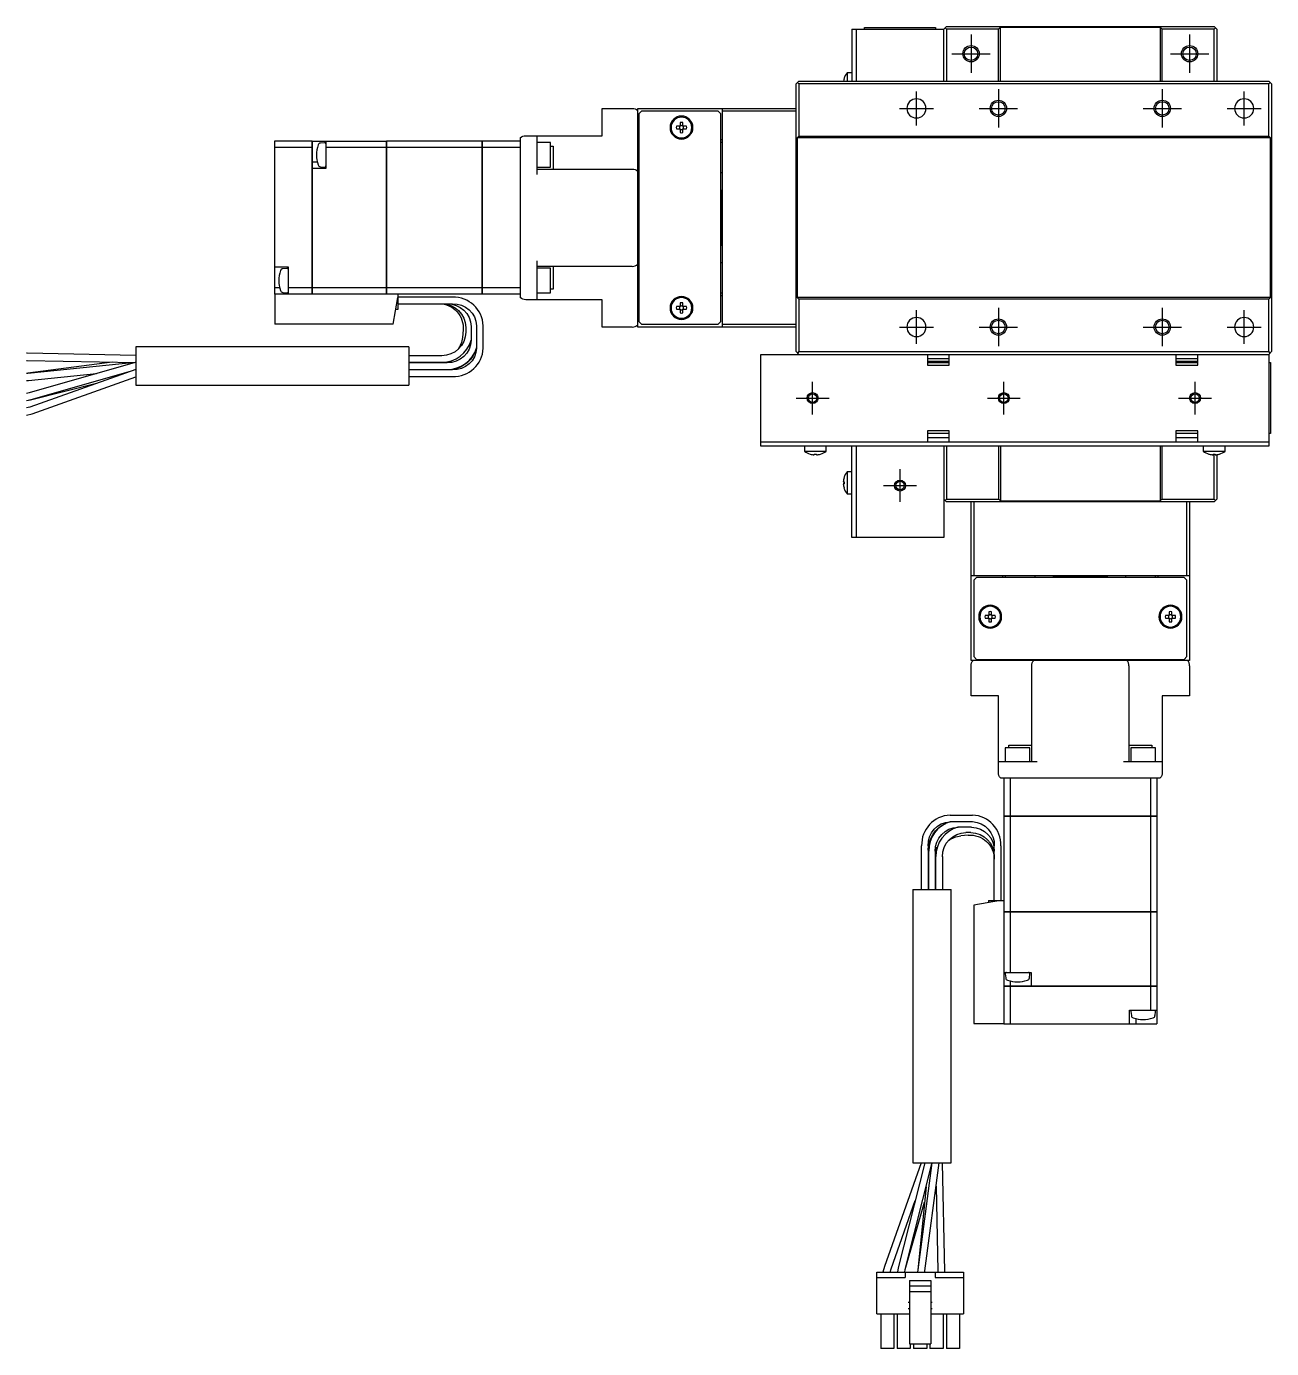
# Model space of a CAD drawing. Extents: x 0 to 742, y -8 to 454.
# Drawn here: x 514.5 to 742.4, y 107.9 to 349.8 of the extents above; entities that cross this region are included whole.
import ezdxf

# ---------------------------------------------------------------- set-up
doc = ezdxf.new("R2010")
doc.units = 0
doc.header["$LTSCALE"] = 0.5
doc.linetypes.add('CENTER', pattern=[50.8, 31.75, -6.35, 6.35, -6.35])
for name, color, linetype in [('MSM_CENTER', 1, 'CENTER'), ('MSM_CONTINUOUS', 7, 'CONTINUOUS'), ('MSM_NARROW', 5, 'CONTINUOUS')]:
    doc.layers.add(name, color=color, linetype=linetype)

msp = doc.modelspace()

# ---------------------------------------------------------------- linework, layer by layer
at = {"layer": 'MSM_CENTER'}
for p, q in [((687.41, 348.33), (687.41, 341.33)), ((727.41, 348.33), (727.41, 341.33)), ((683.91, 344.83), (690.91, 344.83)), ((723.91, 344.83), (730.91, 344.83)), ((677.41, 331.73), (677.41, 337.93)), ((692.41, 338.33), (692.41, 331.33)), ((722.41, 338.33), (722.41, 331.33)), ((737.41, 331.73), (737.41, 337.93)), ((674.31, 334.83), (680.51, 334.83)), ((688.91, 334.83), (695.91, 334.83)), ((718.91, 334.83), (725.91, 334.83)), ((734.31, 334.83), (740.51, 334.83)), ((677.41, 291.73), (677.41, 297.93)), ((692.41, 298.33), (692.41, 291.33)), ((722.41, 298.33), (722.41, 291.33)), ((737.41, 291.73), (737.41, 297.93)), ((674.31, 294.83), (680.51, 294.83)), ((688.91, 294.83), (695.91, 294.83)), ((718.91, 294.83), (725.91, 294.83)), ((734.31, 294.83), (740.51, 294.83)), ((658.41, 278.83), (658.41, 284.83)), ((693.41, 278.83), (693.41, 284.83)), ((728.41, 278.83), (728.41, 284.83)), ((655.41, 281.83), (661.41, 281.83)), ((690.41, 281.83), (696.41, 281.83)), ((725.41, 281.83), (731.41, 281.83)), ((674.41, 262.83), (674.41, 268.83)), ((671.41, 265.83), (677.41, 265.83))]:
    msp.add_line(p, q, dxfattribs=at)
at = {"layer": 'MSM_CONTINUOUS'}
for p, q in [((665.61, 349.33), (682.41, 349.33)), ((665.61, 349.33), (665.61, 339.83)), ((666.41, 349.33), (666.41, 339.83)), ((667.91, 349.33), (667.91, 349.63)), ((667.91, 349.63), (680.91, 349.63)), ((680.91, 349.63), (680.91, 349.33)), ((682.91, 349.83), (682.41, 349.33)), ((682.41, 339.83), (682.41, 349.33)), ((682.91, 349.33), (682.66, 349.58)), ((682.91, 349.83), (731.91, 349.83)), ((692.41, 349.33), (682.91, 349.33)), ((682.91, 349.33), (682.91, 339.83)), ((692.41, 349.33), (692.71, 349.63)), ((692.41, 339.83), (692.41, 349.33)), ((722.11, 349.63), (692.71, 349.63)), ((692.71, 349.63), (692.71, 339.83)), ((722.11, 349.63), (722.41, 349.33)), ((722.11, 339.83), (722.11, 349.63)), ((731.91, 349.33), (722.41, 349.33)), ((722.41, 339.83), (722.41, 349.33)), ((731.91, 349.83), (732.41, 349.33)), ((732.16, 349.58), (731.91, 349.33)), ((731.91, 339.83), (731.91, 349.33)), ((732.41, 349.33), (732.41, 339.83)), ((664.72, 341.33), (664.72, 339.83)), ((665.61, 341.33), (664.72, 341.33)), ((655.91, 339.83), (655.41, 339.33)), ((655.41, 290.33), (655.41, 339.33)), ((655.66, 339.58), (655.91, 339.33)), ((655.91, 339.83), (741.91, 339.83)), ((655.91, 339.33), (655.91, 329.73)), ((741.91, 339.33), (655.91, 339.33)), ((664.16, 340.28), (664.16, 340.26)), ((742.41, 339.33), (741.91, 339.83)), ((741.91, 339.33), (742.16, 339.58)), ((741.91, 329.73), (741.91, 339.33)), ((742.41, 339.33), (742.41, 290.33)), ((619.91, 329.83), (619.91, 334.83)), ((619.91, 334.83), (625.41, 334.83)), ((626.41, 294.83), (626.41, 334.83)), ((626.41, 334.83), (655.41, 334.83)), ((627.11, 334.33), (626.61, 333.83)), ((626.61, 333.83), (626.61, 295.83)), ((641.11, 334.33), (627.11, 334.33)), ((641.61, 333.83), (641.11, 334.33)), ((641.61, 295.83), (641.61, 333.83)), ((641.91, 294.83), (641.91, 334.83)), ((655.41, 334.33), (641.91, 334.33)), ((634.17, 331.57), (633.49, 331.57)), ((634.17, 332.25), (634.17, 331.57)), ((634.65, 331.57), (634.65, 332.25)), ((635.33, 331.57), (634.65, 331.57)), ((604.91, 329.45), (604.91, 300.21)), ((605.91, 329.83), (619.91, 329.83)), ((607.91, 329.83), (607.91, 322.73)), ((626.61, 329.08), (626.41, 329.08)), ((633.49, 331.09), (634.17, 331.09)), ((634.17, 331.09), (634.17, 330.41)), ((634.65, 330.41), (634.65, 331.09)), ((634.65, 331.09), (635.33, 331.09)), ((641.91, 329.08), (641.61, 329.08)), ((655.61, 329.43), (655.91, 329.73)), ((655.61, 329.43), (655.61, 300.23)), ((742.21, 329.43), (655.61, 329.43)), ((655.91, 329.73), (741.91, 329.73)), ((741.91, 329.73), (742.21, 329.43)), ((742.21, 300.23), (742.21, 329.43)), ((566.8, 328.83), (559.91, 328.83)), ((559.91, 328.83), (559.91, 300.83)), ((566.8, 327.67), (559.91, 327.67)), ((566.8, 300.83), (566.8, 328.83)), ((566.81, 328.82), (566.8, 328.82)), ((566.81, 327.66), (566.8, 327.66)), ((566.81, 328.83), (566.81, 300.83)), ((566.81, 328.83), (580.41, 328.83)), ((569.1, 328.56), (568.33, 328.49)), ((569.31, 328.83), (569.31, 323.83)), ((580.41, 327.67), (569.31, 327.67)), ((580.41, 300.83), (580.41, 328.83)), ((580.41, 328.82), (580.42, 328.82)), ((580.41, 327.66), (580.42, 327.66)), ((597.91, 328.83), (580.42, 328.83)), ((580.42, 328.83), (580.42, 300.83)), ((597.91, 327.67), (580.42, 327.67)), ((597.91, 300.83), (597.91, 328.83)), ((597.91, 328.82), (597.92, 328.82)), ((597.91, 327.66), (597.92, 327.66)), ((604.91, 328.83), (597.92, 328.83)), ((597.92, 328.83), (597.92, 300.83)), ((604.91, 327.67), (597.92, 327.67)), ((610.41, 328.58), (607.91, 328.58)), ((610.41, 324.08), (610.41, 328.58)), ((610.41, 327.91), (610.91, 327.91)), ((610.91, 327.91), (610.91, 323.73)), ((641.91, 328.58), (641.61, 328.58)), ((566.81, 325.08), (567.75, 325.08)), ((568.33, 324.17), (569.1, 324.1)), ((626.61, 324.83), (626.41, 324.83)), ((569.31, 323.83), (566.81, 323.83)), ((607.91, 324.08), (610.41, 324.08)), ((607.91, 323.73), (625.41, 323.73)), ((626.61, 323.83), (626.41, 323.83)), ((626.61, 322.33), (626.41, 322.33)), ((641.61, 323.08), (641.91, 323.08)), ((641.71, 319.83), (641.61, 319.83)), ((641.71, 309.83), (641.71, 319.83)), ((641.91, 319.63), (641.71, 319.83)), ((641.61, 309.83), (641.71, 309.83)), ((641.71, 309.83), (641.91, 310.03)), ((626.41, 307.33), (626.61, 307.33)), ((559.91, 305.83), (562.41, 305.83)), ((562.21, 305.56), (561.44, 305.49)), ((562.41, 305.83), (562.41, 300.83)), ((607.91, 306.93), (607.91, 299.83)), ((625.41, 305.93), (607.91, 305.93)), ((610.41, 305.58), (607.91, 305.58)), ((610.41, 301.08), (610.41, 305.58)), ((610.91, 305.93), (610.91, 301.75)), ((626.61, 305.83), (626.41, 305.83)), ((626.41, 304.83), (626.61, 304.83)), ((641.91, 306.58), (641.61, 306.58)), ((559.91, 302.08), (560.86, 302.08)), ((597.91, 300.83), (559.91, 300.83)), ((560.01, 300.83), (560.01, 295.33)), ((561.44, 301.17), (562.21, 301.1)), ((566.8, 301.98), (562.41, 301.98)), ((566.81, 301.99), (566.8, 301.99)), ((566.81, 300.84), (566.8, 300.84)), ((580.41, 301.98), (566.81, 301.98)), ((580.41, 301.99), (580.42, 301.99)), ((580.41, 300.84), (580.42, 300.84)), ((597.91, 301.98), (580.42, 301.98)), ((581.65, 295.33), (582.51, 300.23)), ((582.51, 300.83), (582.51, 298.03)), ((592.51, 300.28), (582.51, 300.28)), ((597.91, 301.99), (597.92, 301.99)), ((597.91, 300.84), (597.92, 300.84)), ((604.91, 301.98), (597.92, 301.98)), ((604.91, 300.83), (597.92, 300.83)), ((607.91, 301.08), (610.41, 301.08)), ((610.91, 301.75), (610.41, 301.75)), ((626.41, 300.58), (626.61, 300.58)), ((641.61, 301.08), (641.91, 301.08)), ((641.61, 300.58), (641.91, 300.58)), ((655.91, 299.93), (655.61, 300.23)), ((742.21, 300.23), (655.61, 300.23)), ((742.21, 300.23), (741.91, 299.93)), ((582.51, 298.03), (582.13, 298.03)), ((582.51, 299.08), (592.51, 299.08)), ((590.03, 299.08), (590.27, 299.07)), ((619.91, 299.83), (605.91, 299.83)), ((619.91, 294.83), (619.91, 299.83)), ((634.17, 298.57), (633.49, 298.57)), ((633.49, 298.09), (634.17, 298.09)), ((634.17, 299.25), (634.17, 298.57)), ((634.17, 298.09), (634.17, 297.41)), ((634.65, 298.57), (634.65, 299.25)), ((635.33, 298.57), (634.65, 298.57)), ((634.65, 297.41), (634.65, 298.09)), ((634.65, 298.09), (635.33, 298.09)), ((655.91, 299.93), (655.91, 290.33)), ((741.91, 299.93), (655.91, 299.93)), ((741.91, 290.33), (741.91, 299.93)), ((581.65, 295.33), (560.01, 295.33)), ((626.61, 295.83), (627.11, 295.33)), ((627.11, 295.33), (641.11, 295.33)), ((641.11, 295.33), (641.61, 295.83)), ((641.91, 295.33), (655.41, 295.33)), ((594.44, 294.31), (594.32, 292.93)), ((594.91, 294.77), (594.91, 293.89)), ((595.91, 294.92), (595.91, 292.44)), ((596.91, 295.08), (596.91, 290.98)), ((598.11, 290.98), (598.11, 295.08)), ((625.41, 294.83), (619.91, 294.83)), ((655.41, 294.83), (626.41, 294.83)), ((534.51, 291.18), (534.51, 284.18)), ((584.51, 291.18), (534.51, 291.18)), ((584.51, 291.18), (584.51, 284.18)), ((596.9, 290.98), (596.91, 291.02)), ((655.41, 290.33), (655.91, 289.83)), ((655.91, 290.33), (655.66, 290.08)), ((655.91, 290.33), (741.91, 290.33)), ((741.91, 289.83), (742.41, 290.33)), ((742.16, 290.08), (741.91, 290.33)), ((514.62, 290.03), (514.51, 290.03)), ((514.51, 288.73), (514.6, 288.73)), ((514.51, 288.73), (514.66, 288.73)), ((514.6, 288.73), (534.51, 288.33)), ((534.51, 289.63), (514.62, 290.03)), ((530.21, 288.41), (514.76, 286.37)), ((534.39, 288.32), (514.79, 286.36)), ((534.43, 288.33), (515.01, 282.8)), ((590.51, 289.58), (584.51, 289.58)), ((584.51, 288.38), (591.51, 288.38)), ((591.51, 288.28), (584.51, 288.28)), ((592.23, 288.43), (591.01, 288.28)), ((591.51, 288.38), (592.23, 288.43)), ((592.23, 288.43), (592.25, 288.44)), ((592.25, 288.44), (592.23, 288.43)), ((648.91, 273.03), (648.91, 289.83)), ((648.91, 289.83), (741.91, 289.83)), ((679.41, 289.83), (679.41, 287.83)), ((683.41, 289.03), (679.41, 289.03)), ((683.41, 288.53), (679.41, 288.53)), ((679.41, 288.33), (683.41, 288.33)), ((683.41, 287.83), (683.41, 289.83)), ((724.91, 289.83), (724.91, 287.83)), ((728.91, 289.03), (724.91, 289.03)), ((728.91, 288.53), (724.91, 288.53)), ((724.91, 288.33), (728.91, 288.33)), ((728.91, 287.83), (728.91, 289.83)), ((741.91, 289.83), (741.91, 273.03)), ((741.91, 288.33), (742.21, 288.33)), ((742.21, 288.33), (742.21, 275.33)), ((514.79, 286.36), (514.51, 286.34)), ((514.92, 285.07), (527.33, 286.31)), ((534.51, 287.07), (515.11, 280.18)), ((515.36, 281.55), (533.58, 286.74)), ((515.55, 278.96), (534.51, 285.69)), ((584.51, 287.08), (591.51, 287.08)), ((592.51, 286.98), (584.51, 286.98)), ((584.51, 285.78), (592.51, 285.78)), ((679.41, 287.83), (683.41, 287.83)), ((724.91, 287.83), (728.91, 287.83)), ((514.51, 285.04), (514.92, 285.07)), ((515.28, 281.5), (527.59, 284.61)), ((534.51, 284.18), (584.51, 284.18)), ((515.01, 282.8), (514.51, 282.69)), ((514.51, 281.37), (515.36, 281.55)), ((514.51, 281.36), (515.28, 281.5)), ((515.11, 280.18), (514.51, 280.02)), ((515.12, 280.18), (514.51, 280.02)), ((514.51, 278.7), (515.55, 278.96)), ((679.41, 275.83), (679.41, 273.83)), ((683.41, 275.83), (679.41, 275.83)), ((683.41, 273.83), (683.41, 275.83)), ((728.91, 275.83), (724.91, 275.83)), ((724.91, 275.83), (724.91, 273.83)), ((728.91, 273.83), (728.91, 275.83)), ((648.91, 273.83), (741.91, 273.83)), ((683.41, 275.33), (679.41, 275.33)), ((679.41, 274.63), (683.41, 274.63)), ((728.91, 275.33), (724.91, 275.33)), ((724.91, 274.63), (728.91, 274.63)), ((742.21, 275.33), (741.91, 275.33)), ((741.91, 273.03), (648.91, 273.03)), ((656.91, 273.03), (656.91, 272.13)), ((656.91, 272.13), (660.91, 272.13)), ((657.96, 271.57), (657.99, 271.57)), ((658.71, 271.57), (659.11, 271.57)), ((658.71, 271.44), (658.71, 271.57)), ((659.11, 271.57), (659.11, 271.44)), ((659.84, 271.57), (659.86, 271.57)), ((660.91, 272.13), (660.91, 273.03)), ((665.61, 256.33), (665.61, 273.03)), ((666.41, 273.03), (666.41, 256.33)), ((682.41, 273.03), (682.41, 256.33)), ((682.91, 273.03), (682.91, 263.33)), ((692.51, 263.33), (692.51, 273.03)), ((692.81, 273.03), (692.81, 263.03)), ((722.01, 273.03), (722.01, 263.03)), ((722.31, 273.03), (722.31, 263.33)), ((729.91, 273.03), (729.91, 272.13)), ((729.91, 272.13), (733.91, 272.13)), ((730.96, 271.57), (730.99, 271.57)), ((731.71, 271.57), (732.11, 271.57)), ((731.71, 271.44), (731.71, 271.57)), ((731.91, 263.33), (731.91, 271.57)), ((732.11, 271.57), (732.11, 271.44)), ((732.41, 271.47), (732.41, 263.33)), ((732.84, 271.57), (732.86, 271.57)), ((733.91, 272.13), (733.91, 273.03)), ((664.03, 266.53), (664.16, 266.53)), ((664.16, 266.13), (664.03, 266.13)), ((664.16, 267.28), (664.16, 267.26)), ((664.16, 266.53), (664.16, 266.13)), ((664.72, 268.33), (664.72, 264.33)), ((665.61, 268.33), (664.72, 268.33)), ((664.16, 265.4), (664.16, 265.38)), ((664.72, 264.33), (665.61, 264.33)), ((682.41, 263.33), (682.91, 262.83)), ((682.66, 263.08), (682.91, 263.33)), ((682.91, 263.33), (692.51, 263.33)), ((731.91, 262.83), (682.91, 262.83)), ((687.41, 233.83), (687.41, 262.83)), ((687.91, 262.83), (687.91, 249.33)), ((692.81, 263.03), (692.51, 263.33)), ((692.81, 263.03), (722.01, 263.03)), ((722.31, 263.33), (722.01, 263.03)), ((722.31, 263.33), (731.91, 263.33)), ((726.91, 249.33), (726.91, 262.83)), ((727.41, 262.83), (727.41, 233.83)), ((731.91, 263.33), (732.16, 263.08)), ((731.91, 262.83), (732.16, 263.08)), ((732.16, 263.08), (732.41, 263.33)), ((682.41, 256.33), (665.61, 256.33)), ((727.41, 249.33), (687.41, 249.33)), ((693.16, 249.33), (693.16, 249.03)), ((693.66, 249.33), (693.66, 249.03)), ((699.16, 249.03), (699.16, 249.33)), ((702.61, 249.33), (702.41, 249.13)), ((712.41, 249.13), (712.21, 249.33)), ((715.66, 249.33), (715.66, 249.03)), ((721.16, 249.03), (721.16, 249.33)), ((721.66, 249.03), (721.66, 249.33)), ((688.41, 249.03), (687.91, 248.53)), ((687.91, 248.53), (687.91, 234.53)), ((726.41, 249.03), (688.41, 249.03)), ((712.41, 249.13), (702.41, 249.13)), ((702.41, 249.13), (702.41, 249.03)), ((712.41, 249.03), (712.41, 249.13)), ((726.91, 248.53), (726.41, 249.03)), ((726.91, 234.53), (726.91, 248.53)), ((690.67, 242.07), (689.99, 242.07)), ((690.67, 242.75), (690.67, 242.07)), ((691.15, 242.07), (691.15, 242.75)), ((691.83, 242.07), (691.15, 242.07)), ((723.67, 242.07), (722.99, 242.07)), ((723.67, 242.75), (723.67, 242.07)), ((724.15, 242.07), (724.15, 242.75)), ((724.83, 242.07), (724.15, 242.07)), ((689.99, 241.59), (690.67, 241.59)), ((690.67, 241.59), (690.67, 240.91)), ((691.15, 240.91), (691.15, 241.59)), ((691.15, 241.59), (691.83, 241.59)), ((722.99, 241.59), (723.67, 241.59)), ((723.67, 241.59), (723.67, 240.91)), ((724.15, 240.91), (724.15, 241.59)), ((724.15, 241.59), (724.83, 241.59)), ((727.41, 233.83), (687.41, 233.83)), ((687.41, 227.33), (687.41, 232.83)), ((687.91, 234.53), (688.41, 234.03)), ((688.41, 234.03), (726.41, 234.03)), ((693.16, 234.03), (693.16, 233.83)), ((697.41, 234.03), (697.41, 233.83)), ((698.41, 234.03), (698.41, 233.83)), ((698.51, 215.33), (698.51, 232.83)), ((699.91, 234.03), (699.91, 233.83)), ((714.91, 233.83), (714.91, 234.03)), ((716.31, 232.83), (716.31, 215.33)), ((716.41, 234.03), (716.41, 233.83)), ((717.41, 233.83), (717.41, 234.03)), ((721.66, 233.83), (721.66, 234.03)), ((726.41, 234.03), (726.91, 234.53)), ((727.41, 232.83), (727.41, 227.33)), ((692.41, 227.33), (687.41, 227.33)), ((692.41, 213.33), (692.41, 227.33)), ((722.41, 227.33), (722.41, 213.33)), ((727.41, 227.33), (722.41, 227.33)), ((698.16, 217.83), (693.66, 217.83)), ((693.66, 217.83), (693.66, 215.33)), ((694.33, 217.83), (694.33, 218.33)), ((694.33, 218.33), (698.51, 218.33)), ((698.16, 215.33), (698.16, 217.83)), ((716.31, 218.33), (720.49, 218.33)), ((721.16, 217.83), (716.66, 217.83)), ((716.66, 217.83), (716.66, 215.33)), ((720.49, 218.33), (720.49, 217.83)), ((721.16, 215.33), (721.16, 217.83)), ((692.41, 215.33), (699.51, 215.33)), ((715.31, 215.33), (722.41, 215.33)), ((692.8, 212.33), (722.03, 212.33)), ((693.41, 212.33), (693.41, 205.34)), ((694.57, 212.33), (694.57, 205.34)), ((720.26, 212.33), (720.26, 205.34)), ((721.41, 212.33), (721.41, 205.34)), ((683.57, 205.53), (687.66, 205.53)), ((687.66, 204.33), (683.57, 204.33)), ((683.57, 204.32), (683.61, 204.33)), ((687.5, 203.33), (685.03, 203.33)), ((693.41, 205.34), (721.41, 205.34)), ((693.41, 205.33), (693.41, 167.33)), ((721.41, 205.33), (693.41, 205.33)), ((693.42, 205.33), (693.42, 205.34)), ((694.57, 205.33), (694.57, 205.34)), ((694.57, 205.33), (694.57, 187.84)), ((720.26, 205.33), (720.26, 205.34)), ((720.26, 205.33), (720.26, 187.84)), ((721.4, 205.33), (721.4, 205.34)), ((721.41, 205.33), (721.41, 187.84)), ((686.9, 201.85), (685.51, 201.73)), ((687.35, 202.33), (686.47, 202.33)), ((678.36, 191.93), (678.36, 199.93)), ((679.56, 199.93), (679.56, 191.93)), ((679.66, 191.93), (679.66, 198.93)), ((681.02, 199.64), (680.86, 198.43)), ((680.86, 198.93), (680.86, 191.93)), ((680.96, 198.93), (681.02, 199.64)), ((680.96, 191.93), (680.96, 198.93)), ((681.02, 199.64), (681.02, 199.67)), ((681.02, 199.67), (681.02, 199.64)), ((691.66, 189.93), (691.66, 199.93)), ((692.86, 199.93), (692.86, 189.93)), ((682.16, 197.93), (682.16, 191.93)), ((691.66, 197.45), (691.66, 197.69)), ((676.76, 191.93), (683.76, 191.93)), ((676.76, 191.93), (676.76, 141.93)), ((683.76, 141.93), (683.76, 191.93)), ((692.81, 189.93), (687.91, 189.06)), ((687.91, 189.06), (687.91, 167.43)), ((690.61, 189.93), (690.61, 189.54)), ((690.61, 189.93), (693.41, 189.93)), ((693.41, 187.84), (721.41, 187.84)), ((721.41, 187.83), (693.41, 187.83)), ((693.42, 187.83), (693.42, 187.84)), ((694.57, 187.83), (694.57, 187.84)), ((694.57, 187.83), (694.57, 176.73)), ((720.26, 187.83), (720.26, 187.84)), ((720.26, 187.83), (720.26, 174.23)), ((721.4, 187.83), (721.4, 187.84)), ((721.41, 187.83), (721.41, 174.23)), ((693.41, 176.73), (698.41, 176.73)), ((698.41, 176.73), (698.41, 174.23)), ((693.41, 174.23), (721.41, 174.23)), ((721.41, 174.22), (693.41, 174.22)), ((693.42, 174.23), (693.42, 174.22)), ((693.68, 176.51), (693.75, 175.74)), ((694.57, 174.23), (694.57, 174.22)), ((694.57, 174.22), (694.57, 167.33)), ((694.66, 174.23), (694.66, 175.16)), ((698.08, 175.74), (698.15, 176.51)), ((720.26, 174.23), (720.26, 174.22)), ((720.26, 174.22), (720.26, 169.83)), ((721.4, 174.23), (721.4, 174.22)), ((721.41, 174.22), (721.41, 167.33)), ((716.41, 167.33), (716.41, 169.83)), ((716.41, 169.83), (721.41, 169.83)), ((716.68, 169.62), (716.75, 168.85)), ((721.08, 168.85), (721.15, 169.62)), ((687.91, 167.43), (693.41, 167.43)), ((693.41, 167.33), (721.41, 167.33)), ((717.66, 167.33), (717.66, 168.27)), ((678.27, 141.93), (671.54, 122.96)), ((678.94, 141.93), (674.09, 122.69)), ((675.35, 122.37), (680.23, 141.71)), ((676.76, 141.93), (683.76, 141.93)), ((680.26, 141.93), (677.66, 122.34)), ((678.95, 122.17), (681.57, 141.93)), ((682.61, 122.04), (682.21, 141.93)), ((679.17, 137.51), (677.65, 122.34)), ((681, 137.63), (681.31, 122.08)), ((672.77, 122.53), (677.19, 135)), ((675.38, 122.42), (678.89, 134.74)), ((670.16, 121.93), (686.01, 121.93)), ((670.16, 114.28), (670.16, 121.93)), ((671.54, 122.97), (671.28, 121.93)), ((671.54, 122.96), (671.28, 121.93)), ((672.6, 121.93), (672.77, 122.53)), ((674.09, 122.69), (673.95, 121.93)), ((675.26, 121.93), (675.35, 122.37)), ((675.27, 121.93), (675.38, 122.42)), ((675.36, 121.93), (675.36, 120.91)), ((677.65, 122.34), (677.62, 121.93)), ((677.66, 122.34), (677.62, 121.93)), ((678.93, 121.93), (678.95, 122.17)), ((680.82, 121.93), (680.82, 120.91)), ((681.31, 122.08), (681.31, 121.93)), ((682.61, 121.93), (682.61, 122.11)), ((682.61, 121.93), (682.61, 122.04)), ((686.01, 121.93), (686.01, 114.28)), ((670.16, 120.91), (675.36, 120.91)), ((676.16, 120.38), (680.02, 120.38)), ((676.16, 120.38), (676.16, 108.82)), ((676.16, 119.38), (680.02, 119.38)), ((680.02, 120.38), (680.02, 108.82)), ((680.82, 120.91), (686.01, 120.91)), ((676.16, 116.38), (675.91, 116.38)), ((676.16, 118.36), (680.02, 118.36)), ((680.27, 116.38), (680.02, 116.38)), ((670.16, 114.28), (676.16, 114.28)), ((670.89, 114.28), (670.89, 107.93)), ((673.29, 114.28), (673.29, 107.93)), ((673.89, 114.28), (673.89, 107.93)), ((675.91, 115.23), (676.16, 115.23)), ((680.02, 115.23), (680.27, 115.23)), ((680.02, 114.28), (686.01, 114.28)), ((682.29, 114.28), (682.29, 107.93)), ((682.89, 114.28), (682.89, 107.93)), ((685.29, 114.28), (685.29, 107.93)), ((673.29, 107.93), (670.89, 107.93)), ((676.29, 107.93), (673.89, 107.93)), ((676.16, 108.82), (680.02, 108.82)), ((676.29, 108.82), (676.29, 107.93)), ((676.89, 108.82), (676.89, 107.93)), ((679.29, 107.93), (676.89, 107.93)), ((679.29, 108.82), (679.29, 107.93)), ((679.89, 108.82), (679.89, 107.93)), ((682.29, 107.93), (679.89, 107.93)), ((685.29, 107.93), (682.89, 107.93))]:
    msp.add_line(p, q, dxfattribs=at)
for centre, radius in [((687.41, 344.83), 1.23), ((727.41, 344.83), 1.23), ((692.41, 334.83), 1.23), ((722.41, 334.83), 1.23), ((692.41, 294.83), 1.23), ((722.41, 294.83), 1.23), ((658.41, 281.83), 0.783), ((693.41, 281.83), 0.783), ((728.41, 281.83), 0.783), ((674.41, 265.83), 0.783)]:
    msp.add_circle(centre, radius, dxfattribs=at)
at = {"layer": 'MSM_CONTINUOUS', "extrusion": (0, 0, -1)}
for centre, radius in [((-677.41, 334.83), 1.75), ((-737.41, 334.83), 1.75), ((-634.41, 331.33), 2.1), ((-634.41, 331.33), 1.9), ((-634.41, 298.33), 2.1), ((-634.41, 298.33), 1.9), ((-677.41, 294.83), 1.75), ((-737.41, 294.83), 1.75), ((-690.91, 241.83), 2.1), ((-690.91, 241.83), 1.9), ((-723.91, 241.83), 2.1), ((-723.91, 241.83), 1.9)]:
    msp.add_circle(centre, radius, dxfattribs=at)
at = {"layer": 'MSM_CONTINUOUS'}
for centre, radius, start, end in [((667.21, 339.33), 3.2, 141.3178, 162.73), ((667.21, 339.33), 3.19, 163.0947, 170.9929), ((634.41, 331.33), 0.95, 165.3667, 194.6333), ((634.41, 331.33), 0.365, 138.8496, 221.1504), ((634.41, 331.33), 0.95, 75.3667, 104.6333), ((634.41, 331.33), 0.365, 48.8496, 131.1504), ((634.41, 331.33), 0.365, 318.8496, 41.1504), ((634.41, 331.33), 0.95, 345.3667, 14.6333), ((634.41, 331.33), 0.365, 228.8496, 311.1504), ((634.41, 331.33), 0.95, 255.3667, 284.6333), ((573.61, 326.33), 6, 162.3708, 197.6292), ((568.37, 327.99), 0.5, 95, 162.3708), ((569.11, 328.36), 0.2, 0, 95), ((568.37, 324.66), 0.5, 197.6292, 265), ((569.11, 324.3), 0.2, 265, 360), ((566.72, 303.33), 6, 162.3708, 197.6292), ((561.48, 304.99), 0.5, 95, 162.3708), ((562.22, 305.36), 0.2, 18.1949, 95), ((625.41, 307.43), 1.5, 270, 311.8103), ((561.48, 301.66), 0.5, 197.6292, 265), ((562.22, 301.3), 0.2, 265, 341.8051), ((592.71, 294.87), 5.41, 2.1863, 92.0343), ((634.41, 298.33), 0.95, 165.3667, 194.6333), ((634.41, 298.33), 0.365, 138.8496, 221.1504), ((634.41, 298.33), 0.95, 75.3667, 104.6333), ((634.41, 298.33), 0.365, 48.8496, 131.1504), ((634.41, 298.33), 0.365, 228.8496, 311.1504), ((634.41, 298.33), 0.365, 318.8496, 41.1504), ((634.41, 298.33), 0.95, 345.3667, 14.6333), ((625.41, 296.33), 1.5, 270, 311.8103), ((634.41, 298.33), 0.95, 255.3667, 284.6333), ((590.54, 293.97), 5.59, 269.7079, 344.0346), ((591.59, 292.65), 5.57, 269.2277, 342.6191), ((592.71, 291.18), 5.41, 267.9067, 357.8727), ((658.91, 274.63), 3.2, 231.3178, 252.73), ((658.91, 274.63), 3.19, 253.0947, 266.4096), ((658.91, 274.63), 3.19, 273.5904, 286.9053), ((658.91, 274.63), 3.2, 287.27, 308.6822), ((731.91, 274.63), 3.2, 231.3178, 252.73), ((731.91, 274.63), 3.19, 253.0947, 266.4096), ((731.91, 274.63), 3.19, 273.5904, 286.9053), ((731.91, 274.63), 3.2, 287.27, 308.6822), ((667.21, 266.33), 3.19, 163.0947, 176.4096), ((667.21, 266.33), 3.19, 183.5904, 196.9053), ((667.21, 266.33), 3.2, 141.3178, 162.73), ((667.21, 266.33), 3.2, 197.27, 218.6822), ((690.91, 241.83), 0.95, 165.3667, 194.6333), ((690.91, 241.83), 0.365, 138.8496, 221.1504), ((690.91, 241.83), 0.95, 75.3667, 104.6333), ((690.91, 241.83), 0.365, 48.8496, 131.1504), ((690.91, 241.83), 0.365, 318.8496, 41.1504), ((690.91, 241.83), 0.95, 345.3667, 14.6333), ((723.91, 241.83), 0.95, 165.3667, 194.6333), ((723.91, 241.83), 0.365, 138.8496, 221.1504), ((723.91, 241.83), 0.95, 75.3667, 104.6333), ((723.91, 241.83), 0.365, 48.8496, 131.1504), ((723.91, 241.83), 0.365, 318.8496, 41.1504), ((723.91, 241.83), 0.95, 345.3667, 14.6333), ((690.91, 241.83), 0.365, 228.8496, 311.1504), ((690.91, 241.83), 0.95, 255.3667, 284.6333), ((723.91, 241.83), 0.365, 228.8496, 311.1504), ((723.91, 241.83), 0.95, 255.3667, 284.6333), ((714.81, 232.83), 1.5, 0, 41.8103), ((725.91, 232.83), 1.5, 0, 41.8103), ((683.77, 200.13), 5.41, 92.1273, 182.0933), ((685.23, 199), 5.57, 107.3809, 180.7723), ((686.55, 197.96), 5.59, 105.9654, 180.2921), ((687.46, 200.12), 5.41, 357.9657, 87.8137), ((693.88, 176.53), 0.2, 90, 185), ((697.95, 176.53), 0.2, 355, 90), ((694.25, 175.79), 0.5, 185, 252.3708), ((695.91, 181.03), 6, 252.3708, 287.6292), ((697.58, 175.79), 0.5, 287.6292, 355), ((716.88, 169.64), 0.2, 108.1949, 185), ((720.95, 169.64), 0.2, 355, 71.8051), ((717.25, 168.9), 0.5, 185, 252.3708), ((718.91, 174.14), 6, 252.3708, 287.6292), ((720.58, 168.9), 0.5, 287.6292, 355)]:
    msp.add_arc(centre, radius, start, end, dxfattribs=at)
at = {"layer": 'MSM_CONTINUOUS', "extrusion": (0, 0, -1)}
for centre, radius, start, end in [((-625.41, 333.33), 1.5, 90, 131.8103), ((-605.91, 328.33), 1.5, 48.1897, 90), ((-625.41, 322.23), 1.5, 90, 131.8103), ((-605.91, 301.33), 1.5, 270, 311.8103), ((-590.07, 294.69), 4.39, 89.8692, 184.9179), ((-590.56, 294.72), 4.36, 89.4143, 179.4108), ((-591.63, 294.8), 4.29, 88.4433, 178.358), ((-592.7, 294.87), 4.22, 87.4296, 177.1458), ((-590.56, 293.94), 4.36, 180.6063, 270.5686), ((-589.96, 293.31), 4.37, 185.0458, 217.0419), ((-591.63, 292.57), 4.29, 181.6879, 271.5108), ((-592.7, 291.2), 4.22, 182.931, 272.4936), ((-591.62, 292.43), 5.45, 203.9954, 268.8909), ((-688.91, 232.83), 1.5, 0, 41.8103), ((-700.01, 232.83), 1.5, 0, 41.8103), ((-693.91, 213.33), 1.5, 318.1897, 0), ((-720.91, 213.33), 1.5, 180, 221.8103), ((-683.78, 200.11), 4.22, 357.5064, 87.069), ((-685.01, 199.03), 5.45, 1.1091, 66.0046), ((-685.15, 199.04), 4.29, 358.4892, 88.3121), ((-687.38, 199.05), 4.29, 91.642, 181.5567), ((-687.45, 200.12), 4.22, 92.8542, 182.5704), ((-686.52, 197.97), 4.36, 359.4314, 89.3937), ((-685.9, 197.38), 4.37, 52.9581, 84.9542), ((-687.27, 197.48), 4.39, 85.0821, 180.1308), ((-687.31, 197.97), 4.36, 90.5892, 180.5857)]:
    msp.add_arc(centre, radius, start, end, dxfattribs=at)
at = {"layer": 'MSM_NARROW'}
for centre, radius in [((687.41, 344.83), 1.5), ((727.41, 344.83), 1.5), ((692.41, 334.83), 1.5), ((722.41, 334.83), 1.5), ((692.41, 294.83), 1.5), ((722.41, 294.83), 1.5), ((658.41, 281.83), 1), ((693.41, 281.83), 1), ((728.41, 281.83), 1), ((674.41, 265.83), 1)]:
    msp.add_circle(centre, radius, dxfattribs=at)

doc.saveas('drawing.dxf')
